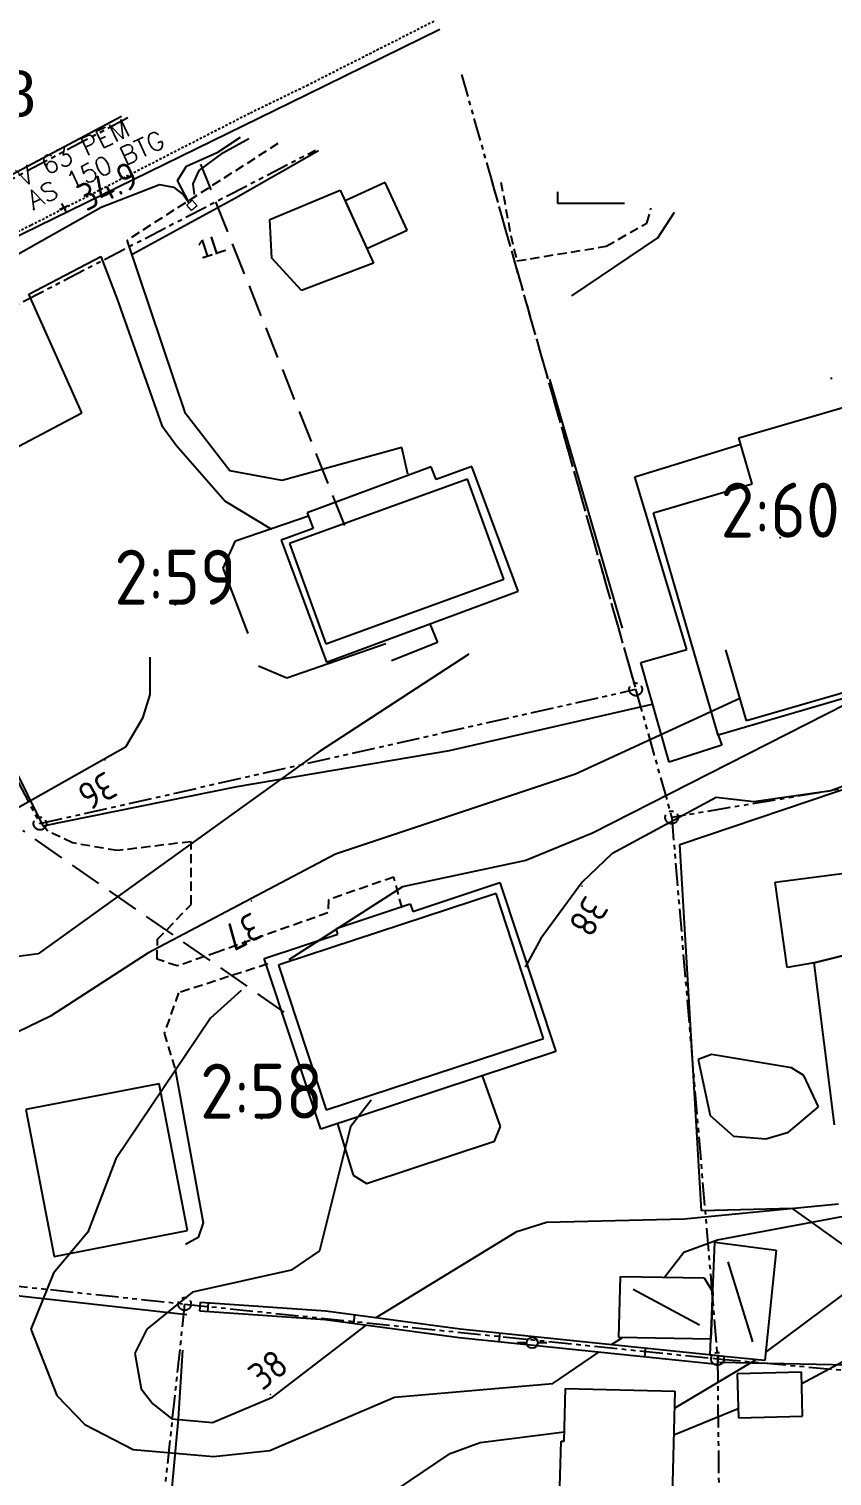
# Model space of a CAD drawing. Header units: metres. Extents: x 139929 to 143267, y 6401995 to 6404511.
# Drawn here: x 140403.1 to 140446.9, y 6402415.9 to 6402494.9 of the extents above; entities that cross this region are included whole.
import ezdxf
from ezdxf.enums import TextEntityAlignment as Align

# ---------------------------------------------------------------- set-up
doc = ezdxf.new("R2010")
doc.units = ezdxf.units.M
for name, pattern in [('DASHED', [0.75, 0.5, -0.25]), ('DGN Style 3', [2.464518, 1.76037, -0.704148]), ('HAECK', [0]), ('HIDDEN2', [0.1875, 0.125, -0.0625]), ('PHANTOM', [2.5, 1.25, -0.25, 0.25, -0.25, 0.25, -0.25])]:
    doc.linetypes.add(name, pattern=pattern)
doc.layers.add('LM_GRÄNSPUNKT_TEXT_NY', color=94, linetype='Continuous', lineweight=25)
doc.layers.add('TE_INMATT_LAGE', color=254, linetype='Continuous', lineweight=0)
for name, color, linetype in [('M-BEF-BELYSNINGSSTOLPE', 4, 'Continuous'), ('M-BEF-BYGGNAD', 3, 'Continuous'), ('M-BEF-EL', 4, 'ELLEDNING'), ('M-BEF-EL-TEXT', 1, 'Continuous'), ('M-BEF-HÄCK', 7, 'Continuous'), ('M-BEF-MUR', 4, 'Continuous'), ('M-BEF-NIVÅ', 4, 'Continuous'), ('M-BEF-NIVÅKURVA-PRIMÄR-0.5M', 12, 'Continuous'), ('M-BEF-NIVÅKURVA-PRIMÄR-1.0M', 12, 'Continuous'), ('M-BEF-SPECIALOMRÅDE', 7, 'Continuous'), ('M-BEF-STAKET', 4, 'STAKET'), ('M-BEF-TELE', 4, 'TELELEDNING'), ('M-BEF-TELE-INFO', 4, 'Continuous'), ('M-BEF-TELE-TEXT', 1, 'Continuous'), ('M-BEF-VA-S', 4, 'Continuous'), ('M-BEF-VA-TEXT', 1, 'Continuous'), ('M-BEF-VA-V', 4, 'HIDDEN2'), ('M-BEF-VÄGKANT', 1, 'DASHED'), ('M-BEF-VÄGKANTSTÖD', 1, 'Continuous'), ('M-FASTIGHETSBETECKNING', 3, 'Continuous'), ('M-GR-FASTIGHETSGRÄNS', 3, 'PHANTOM')]:
    doc.layers.add(name, color=color, linetype=linetype)
doc.styles.add('ISO', font='iso.shx', dxfattribs={"height": 2.5})
doc.styles.add('ITALICC', font='italicc', dxfattribs={"oblique": 10})
doc.styles.add('ROMANS', font='romans')
doc.styles.add('Style-font38', font='font38.shx')
doc.linetypes.add('ELLEDNING', pattern='A,3,-0.5,["E",Standard,S=0.5,R=0,X=0,Y=-0.25],-0.5', length=4)
doc.linetypes.add('STAKET', pattern='A,7,[134,morastr.shx,S=0.8,R=0,X=0,Y=0],0.6,[134,morastr.shx,S=0.8,R=0,X=0,Y=0],1', length=8.6)
doc.linetypes.add('TELELEDNING', pattern='A,3,-0.5,["T",Standard,S=0.5,R=0,X=0,Y=-0.25],-0.5', length=4)

# ---------------------------------------------------------------- blocks, each defined once
blk = doc.blocks.new('osynlig cirkel')
blk.add_circle((0, 0), 0.005)
blk = doc.blocks.new('OSYNLIG')
blk.add_blockref('osynlig cirkel', (0, 0))
blk = doc.blocks.new('PRI_L_ALLM')
for points in [[(-0.3, 0, 0), (-0.8, 0, 0)], [(0.8, 0, 0), (0.3, 0, 0)]]:
    blk.add_polyline3d(points)
blk.add_circle((0, 0), 0.3)
blk = doc.blocks.new('PRI_NIVÅ_HÖJDPUNKT_ISM')
at = {"color": 7}
for p, q in [((-0.25, 0), (0.25, 0)), ((0, 0.25), (0, -0.25))]:
    blk.add_line(p, q, dxfattribs=at)
blk = doc.blocks.new('OCT241', base_point=(108327.366, 6370837.691))
at = {"layer": 'TE_INMATT_LAGE', "color": 30, "linetype": 'Continuous', "lineweight": 13, "flags": 128}
blk.add_lwpolyline([(108327.168, 6370837.894), (108327.568, 6370837.889), (108327.564, 6370837.489), (108327.164, 6370837.494), (108327.168, 6370837.894)], dxfattribs=at)
blk = doc.blocks.new('LIGGARPUNKT')
blk.add_circle((0, 0), 0.35)
at = {"layer": 'LM_GRÄNSPUNKT_TEXT_NY', "style": 'ITALICC', "oblique": 10}
blk.add_attdef('PUNKTBETECKNING', (0.5, -0.35), '', height=0.7, dxfattribs=at)
blk = doc.blocks.new('PRI_NIVÅ_HÖJDPKT')
at = {"color": 0, "linetype": 'Continuous', "lineweight": -3}
blk.add_circle((183, 184), 0.0005, dxfattribs=at)

msp = doc.modelspace()

# ---------------------------------------------------------------- linework, layer by layer
at = {"layer": 'M-BEF-BYGGNAD'}
for p, q in [((140416.235, 6402484.516), (140420.077, 6402486.118)), ((140420.077, 6402486.118), (140421.908, 6402482.123)), ((140422.54, 6402486.535), (140420.347, 6402485.53)), ((140423.734, 6402483.93), (140422.54, 6402486.535)), ((140431.973, 6402485.374), (140431.971, 6402486.014)), ((140420.347, 6402485.53), (140421.541, 6402482.925)), ((140435.615, 6402485.385), (140431.973, 6402485.374)), ((140416.351, 6402482.393), (140416.235, 6402484.516)), ((140421.541, 6402482.925), (140423.734, 6402483.93)), ((140417.977, 6402480.627), (140416.351, 6402482.393)), ((140421.908, 6402482.123), (140417.977, 6402480.627)), ((140441.86, 6402472.588), (140448.53, 6402474.535)), ((140442.593, 6402470.076), (140441.86, 6402472.588)), ((140436.169, 6402470.461), (140441.959, 6402472.247)), ((140425.058, 6402471.019), (140418.286, 6402468.502)), ((140425.321, 6402470.312), (140425.058, 6402471.019)), ((140427.272, 6402471.037), (140425.321, 6402470.312)), ((140429.801, 6402464.232), (140427.272, 6402471.037)), ((140427.037, 6402470.343), (140417.316, 6402466.819)), ((140429.021, 6402464.883), (140427.037, 6402470.343)), ((140439.019, 6402461.042), (140436.169, 6402470.461)), ((140437.194, 6402468.5), (140442.593, 6402470.076)), ((140418.286, 6402468.502), (140418.602, 6402467.653)), ((140440.734, 6402456.371), (140437.194, 6402468.5)), ((140418.602, 6402467.653), (140416.857, 6402467.004)), ((140416.857, 6402467.004), (140419.332, 6402460.343)), ((140417.316, 6402466.819), (140419.3, 6402461.359)), ((140419.3, 6402461.359), (140429.021, 6402464.883)), ((140419.332, 6402460.343), (140429.801, 6402464.232)), ((140436.508, 6402460.338), (140439.019, 6402461.042)), ((140442.272, 6402457.147), (140441.146, 6402461.016)), ((140438.052, 6402454.903), (140436.508, 6402460.338)), ((140452.892, 6402459.919), (140440.734, 6402456.371)), ((140452.131, 6402460.016), (140442.272, 6402457.147)), ((140440.929, 6402455.829), (140438.052, 6402454.903)), ((140440.734, 6402456.371), (140440.929, 6402455.829)), ((140443.842, 6402448.35), (140451.306, 6402449.319)), ((140424.041, 6402446.745), (140428.8, 6402448.324)), ((140428.8, 6402448.324), (140431.856, 6402439.113)), ((140444.492, 6402443.68), (140443.842, 6402448.35)), ((140428.601, 6402447.725), (140416.97, 6402443.903)), ((140428.601, 6402447.725), (140416.97, 6402443.903)), ((140419.854, 6402445.82), (140423.902, 6402447.163)), ((140423.902, 6402447.163), (140424.041, 6402446.745)), ((140431.189, 6402439.82), (140428.601, 6402447.725)), ((140431.189, 6402439.82), (140428.601, 6402447.725)), ((140419.958, 6402445.507), (140419.854, 6402445.82)), ((140415.936, 6402444.173), (140419.958, 6402445.507)), ((140419.028, 6402434.857), (140415.936, 6402444.173)), ((140448.584, 6402444.594), (140445.98, 6402443.944)), ((140445.98, 6402443.944), (140448.584, 6402444.594)), ((140416.97, 6402443.903), (140416.721, 6402443.821)), ((140416.97, 6402443.903), (140416.721, 6402443.821)), ((140416.721, 6402443.821), (140419.309, 6402435.916)), ((140416.721, 6402443.821), (140419.309, 6402435.916)), ((140445.98, 6402443.944), (140444.492, 6402443.68)), ((140447.083, 6402435.095), (140445.98, 6402443.944)), ((140419.309, 6402435.916), (140431.189, 6402439.82)), ((140419.309, 6402435.916), (140431.189, 6402439.82)), ((140431.856, 6402439.113), (140419.028, 6402434.857)), ((140428.833, 6402435.01), (140427.851, 6402437.784)), ((140410.198, 6402437.343), (140402.913, 6402435.936)), ((140411.746, 6402429.327), (140410.198, 6402437.343)), ((140402.913, 6402435.936), (140404.461, 6402427.92)), ((140419.934, 6402435.158), (140420.789, 6402432.363)), ((140428.518, 6402434.213), (140428.833, 6402435.01)), ((140421.519, 6402431.9), (140428.518, 6402434.213)), ((140420.789, 6402432.363), (140421.519, 6402431.9)), ((140404.461, 6402427.92), (140411.746, 6402429.327)), ((140440.295, 6402422.526), (140440.539, 6402428.692)), ((140440.295, 6402422.526), (140440.539, 6402428.692)), ((140440.539, 6402428.692), (140443.892, 6402428.268)), ((140440.539, 6402428.692), (140443.892, 6402428.268)), ((140443.892, 6402428.268), (140443.272, 6402422.247)), ((140443.892, 6402428.268), (140443.272, 6402422.247)), ((140441.257, 6402427.618), (140442.598, 6402423.254)), ((140441.257, 6402427.618), (140442.598, 6402423.254)), ((140435.304, 6402423.487), (140435.391, 6402426.833)), ((140435.391, 6402426.833), (140439.963, 6402426.748)), ((140439.963, 6402426.748), (140440.431, 6402425.976)), ((140439.711, 6402424.161), (140436.092, 6402426.107)), ((140440.431, 6402425.976), (140440.33, 6402423.407)), ((140440.33, 6402423.407), (140435.304, 6402423.487)), ((140443.272, 6402422.247), (140440.295, 6402422.526)), ((140443.272, 6402422.247), (140440.295, 6402422.526)), ((140445.28, 6402421.604), (140441.773, 6402421.515)), ((140445.28, 6402421.604), (140441.773, 6402421.515)), ((140441.773, 6402421.515), (140441.835, 6402419.106)), ((140441.773, 6402421.515), (140441.835, 6402419.106)), ((140445.342, 6402419.195), (140445.28, 6402421.604)), ((140445.342, 6402419.195), (140445.28, 6402421.604)), ((140432.322, 6402417.839), (140432.397, 6402420.719)), ((140432.322, 6402417.839), (140432.397, 6402420.719)), ((140432.397, 6402420.719), (140438.365, 6402420.564)), ((140432.397, 6402420.719), (140438.365, 6402420.564)), ((140438.365, 6402420.564), (140438.199, 6402414.116)), ((140438.365, 6402420.564), (140438.199, 6402414.116)), ((140441.835, 6402419.106), (140445.342, 6402419.195)), ((140441.835, 6402419.106), (140445.342, 6402419.195)), ((140432.038, 6402413.748), (140432.144, 6402417.844)), ((140432.038, 6402413.748), (140432.144, 6402417.844)), ((140432.144, 6402417.844), (140432.322, 6402417.839)), ((140432.144, 6402417.844), (140432.322, 6402417.839))]:
    msp.add_line(p, q, dxfattribs=at)
at = {"layer": 'M-BEF-EL', "flags": 128}
msp.add_lwpolyline([(140412.125, 6402485.871), (140412.051, 6402486.457), (140412.37, 6402487.192), (140413.702, 6402488.17), (140415.097, 6402488.923)], dxfattribs=at)
at = {"layer": 'M-BEF-HÄCK', "lineweight": -3}
for p, q in [((140408.137, 6402490.123), (140395.703, 6402483.532)), ((140411.699, 6402424.724), (140401.423, 6402425.888)), ((140411.241, 6402419.05), (140411.482, 6402422.796)), ((140409.482, 6402399.555), (140411.241, 6402419.05))]:
    msp.add_line(p, q, dxfattribs=at)
at = {"layer": 'M-BEF-HÄCK', "color": 1, "linetype": 'HAECK', "lineweight": -3}
for p, q in [((140411.699, 6402424.724), (140401.423, 6402425.888)), ((140411.241, 6402419.05), (140411.482, 6402422.796)), ((140409.482, 6402399.555), (140411.241, 6402419.05))]:
    msp.add_line(p, q, dxfattribs=at)
at = {"layer": 'M-BEF-MUR', "lineweight": -3}
for p, q in [((140412.421, 6402424.93), (140412.456, 6402425.429)), ((140412.456, 6402425.429), (140419.305, 6402424.954)), ((140412.852, 6402424.901), (140412.887, 6402425.399)), ((140419.255, 6402424.457), (140412.421, 6402424.93)), ((140426.573, 6402423.479), (140419.255, 6402424.457)), ((140419.305, 6402424.954), (140426.632, 6402423.976)), ((140420.823, 6402424.248), (140420.889, 6402424.743)), ((140440.697, 6402422.02), (140426.573, 6402423.479)), ((140426.632, 6402423.976), (140440.749, 6402422.518)), ((140428.76, 6402423.254), (140428.812, 6402423.75)), ((140436.718, 6402422.431), (140436.769, 6402422.929)), ((140440.749, 6402422.518), (140440.697, 6402422.02))]:
    msp.add_line(p, q, dxfattribs=at)
at = {"layer": 'M-BEF-MUR'}
for p, q in [((140412.421, 6402424.93), (140412.456, 6402425.429)), ((140412.456, 6402425.429), (140419.305, 6402424.954)), ((140412.852, 6402424.901), (140412.887, 6402425.399)), ((140419.255, 6402424.457), (140412.421, 6402424.93)), ((140426.573, 6402423.479), (140419.255, 6402424.457)), ((140419.305, 6402424.954), (140426.632, 6402423.976)), ((140420.823, 6402424.248), (140420.889, 6402424.743)), ((140440.697, 6402422.02), (140426.573, 6402423.479)), ((140426.632, 6402423.976), (140440.749, 6402422.518)), ((140428.76, 6402423.254), (140428.812, 6402423.75)), ((140436.718, 6402422.431), (140436.769, 6402422.929)), ((140440.749, 6402422.518), (140440.697, 6402422.02))]:
    msp.add_line(p, q, dxfattribs=at)
at = {"layer": 'M-BEF-NIVÅKURVA-PRIMÄR-0.5M', "linetype": 'Continuous', "lineweight": -3}
for p, q in [((140427.117, 6402460.789, 36.5), (140418.9, 6402455.442, 36.5)), ((140449.218, 6402458.834, 37.5), (140433.866, 6402451.023, 37.5)), ((140418.9, 6402455.442, 36.5), (140403.58, 6402444.435, 36.5)), ((140433.866, 6402451.023, 37.5), (140430.216, 6402449.524, 37.5)), ((140430.216, 6402449.524, 37.5), (140423.48, 6402448.084, 37.5)), ((140423.48, 6402448.084, 37.5), (140417.284, 6402444.104, 37.5)), ((140403.58, 6402444.435, 36.5), (140401.942, 6402444.215, 36.5)), ((140414.679, 6402442.431, 37.5), (140413.005, 6402440.932, 37.5)), ((140413.005, 6402440.932, 37.5), (140407.824, 6402433.251, 37.5)), ((140440.37, 6402438.949, 38.5), (140439.643, 6402438.667, 38.5)), ((140439.643, 6402438.667, 38.5), (140440.294, 6402435.615, 38.5)), ((140444.726, 6402438.219, 38.5), (140440.37, 6402438.949, 38.5)), ((140445.405, 6402437.792, 38.5), (140444.726, 6402438.219, 38.5)), ((140446.203, 6402436.083, 38.5), (140445.405, 6402437.792, 38.5)), ((140444.562, 6402434.709, 38.5), (140446.203, 6402436.083, 38.5)), ((140440.294, 6402435.615, 38.5), (140441.558, 6402434.482, 38.5)), ((140443.324, 6402434.338, 38.5), (140444.562, 6402434.709, 38.5)), ((140441.558, 6402434.482, 38.5), (140443.324, 6402434.338, 38.5)), ((140407.824, 6402433.251, 37.5), (140406.306, 6402429.248, 37.5)), ((140440.687, 6402428.83, 37.5), (140451.83, 6402430.921, 37.5)), ((140406.306, 6402429.248, 37.5), (140404.414, 6402427.011, 37.5)), ((140438.848, 6402428.146, 37.5), (140440.687, 6402428.83, 37.5)), ((140437.789, 6402426.788, 37.5), (140438.848, 6402428.146, 37.5)), ((140404.414, 6402427.011, 37.5), (140403.193, 6402423.951, 37.5)), ((140403.193, 6402423.951, 37.5), (140404.608, 6402420.336, 37.5)), ((140434.901, 6402423.122, 37.5), (140435.479, 6402423.484, 37.5)), ((140445.296, 6402420.988, 36.5), (140451.283, 6402424.209, 36.5)), ((140431.694, 6402420.982, 37.5), (140434.214, 6402422.69, 37.5)), ((140404.608, 6402420.336, 37.5), (140406.132, 6402418.749, 37.5)), ((140423.044, 6402420.247, 37.5), (140431.694, 6402420.982, 37.5)), ((140416.24, 6402417.33, 37.5), (140423.044, 6402420.247, 37.5)), ((140438.304, 6402418.185, 36.5), (140441.822, 6402419.619, 36.5)), ((140406.132, 6402418.749, 37.5), (140408.768, 6402417.376, 37.5)), ((140408.768, 6402417.376, 37.5), (140413.161, 6402416.993, 37.5)), ((140413.161, 6402416.993, 37.5), (140416.24, 6402417.33, 37.5))]:
    msp.add_line(p, q, dxfattribs=at)
at = {"layer": 'M-BEF-NIVÅKURVA-PRIMÄR-1.0M', "linetype": 'Continuous', "lineweight": -3}
for p, q in [((140409.686, 6402460.622, 36), (140409.692, 6402458.586, 36)), ((140409.692, 6402458.586, 36), (140409.28, 6402457.295, 36)), ((140441.916, 6402458.367, 37), (140432.933, 6402454.236, 37)), ((140409.28, 6402457.295, 36), (140408.36, 6402455.719, 36)), ((140454.723, 6402456.257, 38), (140446.883, 6402453.333, 38)), ((140408.36, 6402455.719, 36), (140402.32, 6402452.307, 36)), ((140432.933, 6402454.236, 37), (140419.828, 6402449.869, 37)), ((140440.616, 6402452.971, 38), (140434.921, 6402449.884, 38)), ((140442.682, 6402452.736, 38), (140440.616, 6402452.971, 38)), ((140446.883, 6402453.333, 38), (140442.682, 6402452.736, 38)), ((140419.828, 6402449.869, 37), (140409.574, 6402444.476, 37)), ((140434.921, 6402449.884, 38), (140433.297, 6402448.348, 38)), ((140433.297, 6402448.348, 38), (140431.043, 6402445.275, 38)), ((140431.043, 6402445.275, 38), (140430.186, 6402443.708, 38)), ((140409.574, 6402444.476, 37), (140404.267, 6402441.036, 37)), ((140404.267, 6402441.036, 37), (140397.794, 6402437.921, 37)), ((140421.766, 6402436.445, 38), (140420.654, 6402434.988, 38)), ((140420.654, 6402434.988, 38), (140418.958, 6402428.223, 38)), ((140438.875, 6402429.981, 38), (140447.306, 6402430.789, 38)), ((140429.73, 6402429.272, 38), (140431.352, 6402429.796, 38)), ((140431.352, 6402429.796, 38), (140438.875, 6402429.981, 38)), ((140422.046, 6402424.588, 38), (140429.73, 6402429.272, 38)), ((140418.958, 6402428.223, 38), (140417.413, 6402427.177, 38)), ((140443.316, 6402422.673, 37), (140449.645, 6402427.4, 37)), ((140417.413, 6402427.177, 38), (140412.006, 6402425.968, 38)), ((140412.006, 6402425.968, 38), (140409.513, 6402423.955, 38)), ((140409.513, 6402423.955, 38), (140408.857, 6402422.648, 38)), ((140416.386, 6402420.244, 38), (140421.484, 6402424.159, 38)), ((140408.857, 6402422.648, 38), (140409.213, 6402420.701, 38)), ((140438.342, 6402419.631, 37), (140442.794, 6402422.292, 37)), ((140409.213, 6402420.701, 38), (140409.845, 6402419.879, 38)), ((140409.845, 6402419.879, 38), (140410.884, 6402419.049, 38)), ((140413.114, 6402418.864, 38), (140416.386, 6402420.244, 38)), ((140410.884, 6402419.049, 38), (140413.114, 6402418.864, 38)), ((140427.724, 6402417.774, 37), (140432.335, 6402418.353, 37)), ((140421.712, 6402414.217, 37), (140426.096, 6402417.167, 37)), ((140426.096, 6402417.167, 37), (140427.724, 6402417.774, 37))]:
    msp.add_line(p, q, dxfattribs=at)
at = {"layer": 'M-BEF-SPECIALOMRÅDE', "lineweight": -3}
for p, q in [((140438.638, 6402450.395), (140448.548, 6402453.748)), ((140439.818, 6402430.408), (140438.638, 6402450.395)), ((140444.792, 6402430.529), (140439.818, 6402430.408)), ((140448.044, 6402428.207), (140444.792, 6402430.529))]:
    msp.add_line(p, q, dxfattribs=at)
at = {"layer": 'M-BEF-STAKET', "lineweight": -3}
for p, q in [((140414.365, 6402485.685), (140418.893, 6402488.269)), ((140408.754, 6402482.633), (140414.365, 6402485.685)), ((140437.44, 6402483.517), (140438.339, 6402484.916)), ((140432.738, 6402480.351), (140437.44, 6402483.517)), ((140403.084, 6402480.432), (140407.007, 6402482.494)), ((140405.961, 6402473.967), (140403.084, 6402480.432)), ((140435.5, 6402462.201), (140431.532, 6402475.797)), ((140400.713, 6402471.178), (140405.961, 6402473.967)), ((140403.855, 6402451.424), (140393.906, 6402471.43)), ((140414.358, 6402466.972), (140418.35, 6402468.331)), ((140413.687, 6402465.476), (140414.358, 6402466.972)), ((140415.052, 6402461.923), (140413.687, 6402465.476)), ((140424.986, 6402462.443), (140425.405, 6402461.42)), ((140422.571, 6402461.358), (140417.161, 6402459.485)), ((140425.405, 6402461.42), (140422.888, 6402460.433)), ((140417.161, 6402459.485), (140415.614, 6402460.14)), ((140426.05, 6402455.538), (140437.114, 6402458.054)), ((140414.447, 6402453.559), (140426.05, 6402455.538)), ((140403.855, 6402451.424), (140414.447, 6402453.559)), ((140447.861, 6402421.991), (140440.809, 6402422.13))]:
    msp.add_line(p, q, dxfattribs=at)
at = {"layer": 'M-BEF-STAKET', "color": 1, "linetype": 'STAKET', "lineweight": -3}
for p, q in [((140422.571, 6402461.358), (140417.161, 6402459.485)), ((140417.161, 6402459.485), (140415.614, 6402460.14)), ((140447.861, 6402421.991), (140440.809, 6402422.13))]:
    msp.add_line(p, q, dxfattribs=at)
at = {"layer": 'M-BEF-TELE', "linetype": 'Continuous'}
for p, q in [((140413.407, 6402488.187), (140414.636, 6402489.003)), ((140411.193, 6402486.641), (140411.694, 6402487.428)), ((140411.694, 6402487.428), (140413.407, 6402488.187)), ((140411.837, 6402485.412), (140411.193, 6402486.641)), ((140407.03, 6402485.179), (140410.209, 6402486.414)), ((140410.209, 6402486.414), (140410.973, 6402486.276)), ((140410.973, 6402486.276), (140411.53, 6402485.85)), ((140411.53, 6402485.85), (140411.836, 6402485.397)), ((140401.644, 6402482.15), (140407.03, 6402485.179))]:
    msp.add_line(p, q, dxfattribs=at)
at = {"layer": 'M-BEF-TELE-INFO', "linetype": 'DGN Style 3'}
for p, q in [((140420.331, 6402467.812), (140412.474, 6402487.538)), ((140417.028, 6402441.257), (140402.748, 6402451.155))]:
    msp.add_line(p, q, dxfattribs=at)
at = {"layer": 'M-BEF-VA-S'}
msp.add_polyline3d([(140394.104, 6402479.517, 0), (140418.253, 6402491.336, 0), (140425.526, 6402494.895, 0)], dxfattribs=at)
at = {"layer": 'M-BEF-VA-TEXT'}
for points in [[(140403.307, 6402485.062, 0), (140403.397, 6402485.104, 0)], [(140446.918, 6402475.789, 0), (140446.923, 6402475.889, 0)]]:
    msp.add_polyline3d(points, dxfattribs=at)
at = {"layer": 'M-BEF-VA-V'}
msp.add_polyline3d([(140425.195, 6402495.324, 0), (140418.33, 6402491.842, 0), (140415.136, 6402490.295, 0), (140403.192, 6402484.184, 0), (140395.927, 6402480.68, 0), (140394.801, 6402480.047, 0), (140390.082, 6402477.389, 0), (140388.625, 6402476.625, 0), (140381.28, 6402472.761, 0), (140371.225, 6402467.475, 0), (140356.904, 6402459.947, 0), (140355.959, 6402459.552, 0), (140355.548, 6402459.312, 0)], dxfattribs=at)
at = {"layer": 'M-BEF-VÄGKANT', "lineweight": -3}
for p, q in [((140416.678, 6402488.651), (140408.455, 6402483.39)), ((140428.86, 6402486.55), (140429.394, 6402483.642)), ((140436.823, 6402484.318), (140437.07, 6402485.135)), ((140434.613, 6402483.045), (140436.823, 6402484.318)), ((140429.394, 6402483.642), (140429.739, 6402482.25)), ((140429.739, 6402482.25), (140434.613, 6402483.045)), ((140404.109, 6402451.136), (140403.855, 6402451.424)), ((140405.46, 6402450.487), (140404.109, 6402451.136)), ((140407.893, 6402450.067), (140405.46, 6402450.487)), ((140411.947, 6402450.555), (140407.893, 6402450.067)), ((140411.936, 6402447.127), (140411.947, 6402450.555)), ((140423.012, 6402448.621), (140419.449, 6402447.388)), ((140423.458, 6402446.952), (140423.012, 6402448.621)), ((140410.107, 6402445.227), (140411.936, 6402447.127)), ((140419.449, 6402447.388), (140419.413, 6402446.676)), ((140419.413, 6402446.676), (140413.374, 6402444.529)), ((140410.078, 6402444.142), (140410.107, 6402445.227)), ((140411.185, 6402443.771), (140410.078, 6402444.142)), ((140413.374, 6402444.529), (140411.185, 6402443.771)), ((140416.124, 6402443.881), (140411.249, 6402442.305)), ((140411.249, 6402442.305), (140410.473, 6402440.102)), ((140410.473, 6402440.102), (140411.071, 6402438.13))]:
    msp.add_line(p, q, dxfattribs=at)
at = {"layer": 'M-BEF-VÄGKANTSTÖD', "lineweight": -3}
for p, q in [((140411.625, 6402473.931), (140408.455, 6402483.39)), ((140407.007, 6402482.494), (140407.902, 6402480.162)), ((140407.902, 6402480.162), (140410.334, 6402473.259)), ((140410.334, 6402473.259), (140411.123, 6402472.196)), ((140414.061, 6402470.786), (140411.625, 6402473.931)), ((140411.123, 6402472.196), (140413.807, 6402469.14)), ((140423.441, 6402472.059), (140416.912, 6402470.264)), ((140423.774, 6402470.606), (140423.441, 6402472.059)), ((140416.912, 6402470.264), (140414.061, 6402470.786)), ((140413.807, 6402469.14), (140416.337, 6402467.604)), ((140411.071, 6402438.13), (140412.591, 6402429.756)), ((140412.591, 6402429.756), (140412.33, 6402428.954)), ((140412.33, 6402428.954), (140411.64, 6402428.578))]:
    msp.add_line(p, q, dxfattribs=at)
at = {"layer": 'M-GR-FASTIGHETSGRÄNS'}
for p, q in [((140426.706, 6402492.427), (140436.221, 6402458.869)), ((140408.491, 6402490.062), (140395.961, 6402483.433)), ((140408.491, 6402490.062), (140395.961, 6402483.433)), ((140393.889, 6402475.434), (140418.73, 6402488.297)), ((140393.889, 6402475.434), (140418.73, 6402488.297)), ((140428.347, 6402486.639), (140436.221, 6402458.869)), ((140393.098, 6402471.462), (140403.684, 6402451.544)), ((140393.098, 6402471.462), (140403.684, 6402451.544)), ((140403.684, 6402451.544), (140436.221, 6402458.869)), ((140403.684, 6402451.544), (140436.221, 6402458.869)), ((140436.221, 6402458.869), (140438.189, 6402451.879)), ((140436.221, 6402458.869), (140438.189, 6402451.879)), ((140463.575, 6402456.118), (140438.189, 6402451.879)), ((140463.575, 6402456.118), (140438.189, 6402451.879)), ((140438.189, 6402451.879), (140440.696, 6402422.333)), ((140438.189, 6402451.879), (140440.696, 6402422.333)), ((140401.765, 6402426.374), (140411.584, 6402425.323)), ((140401.765, 6402426.374), (140411.584, 6402425.323)), ((140411.584, 6402425.323), (140407.439, 6402386.945)), ((140411.584, 6402425.323), (140407.439, 6402386.945)), ((140411.584, 6402425.323), (140440.696, 6402422.333)), ((140411.584, 6402425.323), (140440.696, 6402422.333)), ((140440.696, 6402422.333), (140441.008, 6402386.58)), ((140440.696, 6402422.333), (140470.91, 6402419.603)), ((140440.696, 6402422.333), (140470.91, 6402419.603)), ((140440.696, 6402422.333), (140441.008, 6402386.58))]:
    msp.add_line(p, q, dxfattribs=at)

# ---------------------------------------------------------------- block references
at = {"layer": 'M-BEF-BELYSNINGSSTOLPE'}
msp.add_blockref('PRI_L_ALLM', (140430.57, 6402423.208), dxfattribs=at)
msp.add_blockref('PRI_L_ALLM', (140430.57, 6402423.208), dxfattribs=at)
at = {"layer": 'M-BEF-NIVÅ', "lineweight": -3, "rotation": 26.5859990800869}
msp.add_blockref('PRI_NIVÅ_HÖJDPUNKT_ISM', (140404.979, 6402485.164), dxfattribs=at)
at = {"layer": 'M-BEF-NIVÅKURVA-PRIMÄR-1.0M', "color": 1, "linetype": 'Continuous', "lineweight": -3, "xscale": 0.001, "yscale": 0.001, "zscale": 0.001}
for p in [(140407.053, 6402454.833, 36), (140433.117, 6402447.935, 38), (140415.053, 6402447.146, 37), (140416.098, 6402420.193, 38)]:
    msp.add_blockref('PRI_NIVÅ_HÖJDPKT', p, dxfattribs=at)
at = {"layer": 'M-BEF-TELE', "color": 30, "linetype": 'Continuous', "lineweight": 13, "rotation": 223.3053529999999}
msp.add_blockref('OCT241', (140411.98, 6402485.275), dxfattribs=at)
at = {"layer": 'M-FASTIGHETSBETECKNING', "lineweight": -3}
for p in [(140444.117, 6402467.148), (140411.077, 6402463.487), (140415.789, 6402435.439)]:
    msp.add_blockref('OSYNLIG', p, dxfattribs=at)
at = {"layer": 'M-GR-FASTIGHETSGRÄNS'}
for p in [(140436.221, 6402458.869), (140403.684, 6402451.544), (140438.189, 6402451.879), (140411.584, 6402425.323), (140440.696, 6402422.333)]:
    msp.add_blockref('LIGGARPUNKT', p, dxfattribs=at)

# ---------------------------------------------------------------- texts
at = {"layer": 'M-BEF-EL-TEXT', "linetype": 'Continuous'}
msp.add_text('1L', height=1, rotation=18.07232, dxfattribs=at).set_placement((140412.571, 6402482.047), align=Align.BOTTOM_LEFT)
at = {"layer": 'M-BEF-NIVÅ', "style": 'ISO'}
msp.add_text('34.9', height=1.5, rotation=25.99507, dxfattribs=at).set_placement((140405.877, 6402485.602), align=Align.MIDDLE_LEFT)
at = {"layer": 'M-BEF-NIVÅKURVA-PRIMÄR-1.0M', "style": 'ISO'}
for s, rotation, p in [('36', 209.53801, (140407.053, 6402454.833)), ('38', 238.815, (140433.117, 6402447.935)), ('37', 207.594, (140415.053, 6402447.146)), ('38', 37.755, (140416.098, 6402420.193))]:
    msp.add_text(s, height=1.5, rotation=rotation, dxfattribs=at).set_placement(p, align=Align.BOTTOM_LEFT)
at = {"layer": 'M-BEF-TELE-TEXT', "linetype": 'Continuous', "style": 'Style-font38'}
msp.add_text('PEL28', height=2.5, dxfattribs=at).set_placement((140393.412, 6402490.127))
at = {"layer": 'M-BEF-VA-TEXT', "style": 'ROMANS'}
for s, rotation, p in [('V 63 PEM ', 25.70518, (140402.747, 6402486.275)), ('AS 150 BTG ', 25.24514, (140403.307, 6402485.062))]:
    msp.add_text(s, height=1, rotation=rotation, dxfattribs=at).set_placement(p)
at = {"layer": 'M-FASTIGHETSBETECKNING', "lineweight": -3, "style": 'ISO'}
for s, p in [('2:60', (140444.117, 6402467.148)), ('2:59', (140411.077, 6402463.487)), ('2:58', (140415.789, 6402435.439))]:
    msp.add_text(s, height=3, dxfattribs=at).set_placement(p, align=Align.CENTER)

doc.saveas('drawing.dxf')
